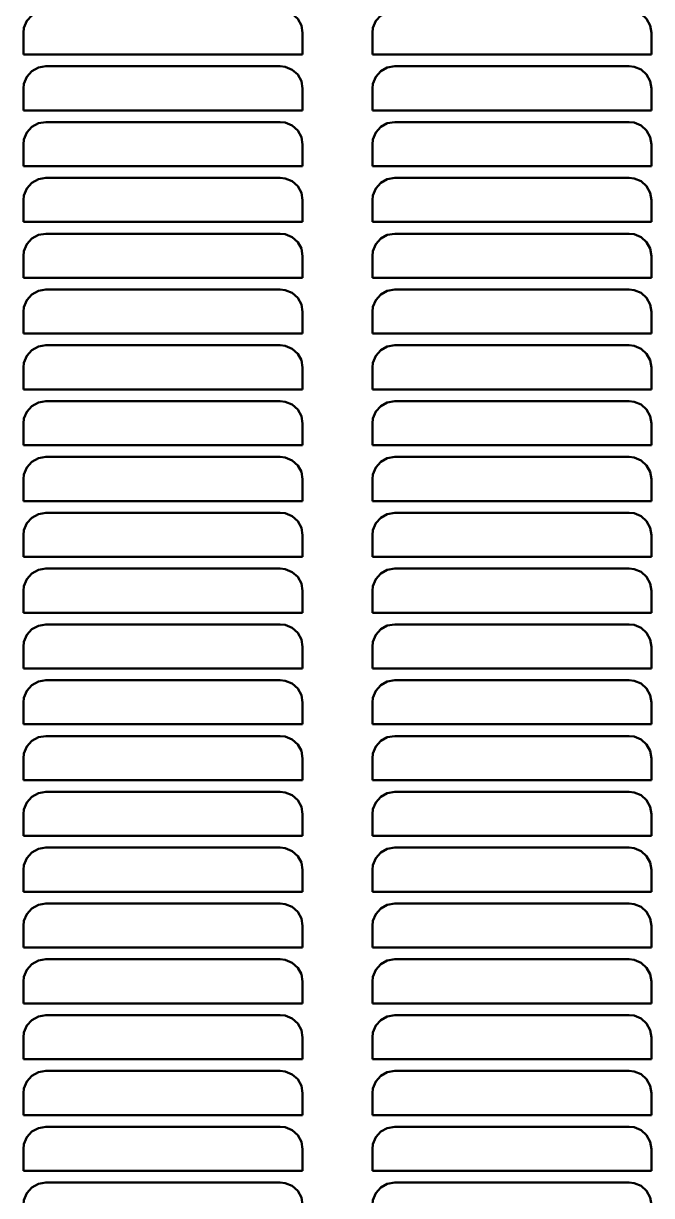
# Model space of a CAD drawing. Header units: inches. Extents: x 0 to 44.8, y 0 to 41.5.
# Drawn here: x 7.56 to 13.19, y 10.13 to 20.63 of the extents above; entities that cross this region are included whole.
import ezdxf

# ---------------------------------------------------------------- set-up
doc = ezdxf.new("R2010")
doc.units = ezdxf.units.IN
doc.header["$MEASUREMENT"] = 0
doc.layers.add('AM_0', color=7, linetype='Continuous', lineweight=50)

msp = doc.modelspace()

# ---------------------------------------------------------------- linework, layer by layer
at = {"layer": 'AM_0'}
for p, q in [((7.561, 20.55), (7.561, 20.355)), ((10.061, 20.355), (10.061, 20.55)), ((10.686, 20.55), (10.686, 20.355)), ((13.186, 20.355), (13.186, 20.55)), ((7.561, 20.355), (10.061, 20.355)), ((10.686, 20.355), (13.186, 20.355)), ((9.861, 20.25), (7.761, 20.25)), ((12.986, 20.25), (10.886, 20.25)), ((7.561, 20.05), (7.561, 19.855)), ((10.061, 19.855), (10.061, 20.05)), ((10.686, 20.05), (10.686, 19.855)), ((13.186, 19.855), (13.186, 20.05)), ((7.561, 19.855), (10.061, 19.855)), ((10.686, 19.855), (13.186, 19.855)), ((9.861, 19.75), (7.761, 19.75)), ((12.986, 19.75), (10.886, 19.75)), ((7.561, 19.55), (7.561, 19.355)), ((10.061, 19.355), (10.061, 19.55)), ((10.686, 19.55), (10.686, 19.355)), ((13.186, 19.355), (13.186, 19.55)), ((7.561, 19.355), (10.061, 19.355)), ((10.686, 19.355), (13.186, 19.355)), ((9.861, 19.25), (7.761, 19.25)), ((12.986, 19.25), (10.886, 19.25)), ((7.561, 19.05), (7.561, 18.855)), ((10.061, 18.855), (10.061, 19.05)), ((10.686, 19.05), (10.686, 18.855)), ((13.186, 18.855), (13.186, 19.05)), ((7.561, 18.855), (10.061, 18.855)), ((10.686, 18.855), (13.186, 18.855)), ((9.861, 18.75), (7.761, 18.75)), ((12.986, 18.75), (10.886, 18.75)), ((7.561, 18.55), (7.561, 18.355)), ((10.061, 18.355), (10.061, 18.55)), ((10.686, 18.55), (10.686, 18.355)), ((13.186, 18.355), (13.186, 18.55)), ((7.561, 18.355), (10.061, 18.355)), ((10.686, 18.355), (13.186, 18.355)), ((9.861, 18.25), (7.761, 18.25)), ((12.986, 18.25), (10.886, 18.25)), ((7.561, 18.05), (7.561, 17.855)), ((10.061, 17.855), (10.061, 18.05)), ((10.686, 18.05), (10.686, 17.855)), ((13.186, 17.855), (13.186, 18.05)), ((7.561, 17.855), (10.061, 17.855)), ((10.686, 17.855), (13.186, 17.855)), ((9.861, 17.75), (7.761, 17.75)), ((12.986, 17.75), (10.886, 17.75)), ((7.561, 17.55), (7.561, 17.355)), ((10.061, 17.355), (10.061, 17.55)), ((10.686, 17.55), (10.686, 17.355)), ((13.186, 17.355), (13.186, 17.55)), ((7.561, 17.355), (10.061, 17.355)), ((10.686, 17.355), (13.186, 17.355)), ((9.861, 17.25), (7.761, 17.25)), ((12.986, 17.25), (10.886, 17.25)), ((7.561, 17.05), (7.561, 16.855)), ((10.061, 16.855), (10.061, 17.05)), ((10.686, 17.05), (10.686, 16.855)), ((13.186, 16.855), (13.186, 17.05)), ((7.561, 16.855), (10.061, 16.855)), ((10.686, 16.855), (13.186, 16.855)), ((9.861, 16.75), (7.761, 16.75)), ((12.986, 16.75), (10.886, 16.75)), ((7.561, 16.55), (7.561, 16.355)), ((10.061, 16.355), (10.061, 16.55)), ((10.686, 16.55), (10.686, 16.355)), ((13.186, 16.355), (13.186, 16.55)), ((7.561, 16.355), (10.061, 16.355)), ((10.686, 16.355), (13.186, 16.355)), ((9.861, 16.25), (7.761, 16.25)), ((12.986, 16.25), (10.886, 16.25)), ((7.561, 16.05), (7.561, 15.855)), ((10.061, 15.855), (10.061, 16.05)), ((10.686, 16.05), (10.686, 15.855)), ((13.186, 15.855), (13.186, 16.05)), ((7.561, 15.855), (10.061, 15.855)), ((10.686, 15.855), (13.186, 15.855)), ((9.861, 15.75), (7.761, 15.75)), ((12.986, 15.75), (10.886, 15.75)), ((7.561, 15.55), (7.561, 15.355)), ((10.061, 15.355), (10.061, 15.55)), ((10.686, 15.55), (10.686, 15.355)), ((13.186, 15.355), (13.186, 15.55)), ((7.561, 15.355), (10.061, 15.355)), ((10.686, 15.355), (13.186, 15.355)), ((9.861, 15.25), (7.761, 15.25)), ((12.986, 15.25), (10.886, 15.25)), ((7.561, 15.05), (7.561, 14.855)), ((10.061, 14.855), (10.061, 15.05)), ((10.686, 15.05), (10.686, 14.855)), ((13.186, 14.855), (13.186, 15.05)), ((7.561, 14.855), (10.061, 14.855)), ((10.686, 14.855), (13.186, 14.855)), ((9.861, 14.75), (7.761, 14.75)), ((12.986, 14.75), (10.886, 14.75)), ((7.561, 14.55), (7.561, 14.355)), ((10.061, 14.355), (10.061, 14.55)), ((10.686, 14.55), (10.686, 14.355)), ((13.186, 14.355), (13.186, 14.55)), ((7.561, 14.355), (10.061, 14.355)), ((10.686, 14.355), (13.186, 14.355)), ((9.861, 14.25), (7.761, 14.25)), ((12.986, 14.25), (10.886, 14.25)), ((7.561, 14.05), (7.561, 13.855)), ((10.061, 13.855), (10.061, 14.05)), ((10.686, 14.05), (10.686, 13.855)), ((13.186, 13.855), (13.186, 14.05)), ((7.561, 13.855), (10.061, 13.855)), ((10.686, 13.855), (13.186, 13.855)), ((9.861, 13.75), (7.761, 13.75)), ((12.986, 13.75), (10.886, 13.75)), ((7.561, 13.55), (7.561, 13.355)), ((10.061, 13.355), (10.061, 13.55)), ((10.686, 13.55), (10.686, 13.355)), ((13.186, 13.355), (13.186, 13.55)), ((7.561, 13.355), (10.061, 13.355)), ((10.686, 13.355), (13.186, 13.355)), ((9.861, 13.25), (7.761, 13.25)), ((12.986, 13.25), (10.886, 13.25)), ((7.561, 13.05), (7.561, 12.855)), ((10.061, 12.855), (10.061, 13.05)), ((10.686, 13.05), (10.686, 12.855)), ((13.186, 12.855), (13.186, 13.05)), ((7.561, 12.855), (10.061, 12.855)), ((10.686, 12.855), (13.186, 12.855)), ((9.861, 12.75), (7.761, 12.75)), ((12.986, 12.75), (10.886, 12.75)), ((7.561, 12.55), (7.561, 12.355)), ((10.061, 12.355), (10.061, 12.55)), ((10.686, 12.55), (10.686, 12.355)), ((13.186, 12.355), (13.186, 12.55)), ((7.561, 12.355), (10.061, 12.355)), ((10.686, 12.355), (13.186, 12.355)), ((9.861, 12.25), (7.761, 12.25)), ((12.986, 12.25), (10.886, 12.25)), ((7.561, 12.05), (7.561, 11.855)), ((10.061, 11.855), (10.061, 12.05)), ((10.686, 12.05), (10.686, 11.855)), ((13.186, 11.855), (13.186, 12.05)), ((7.561, 11.855), (10.061, 11.855)), ((10.686, 11.855), (13.186, 11.855)), ((9.861, 11.75), (7.761, 11.75)), ((12.986, 11.75), (10.886, 11.75)), ((7.561, 11.55), (7.561, 11.355)), ((10.061, 11.355), (10.061, 11.55)), ((10.686, 11.55), (10.686, 11.355)), ((13.186, 11.355), (13.186, 11.55)), ((7.561, 11.355), (10.061, 11.355)), ((10.686, 11.355), (13.186, 11.355)), ((9.861, 11.25), (7.761, 11.25)), ((12.986, 11.25), (10.886, 11.25)), ((7.561, 11.05), (7.561, 10.855)), ((10.061, 10.855), (10.061, 11.05)), ((10.686, 11.05), (10.686, 10.855)), ((13.186, 10.855), (13.186, 11.05)), ((7.561, 10.855), (10.061, 10.855)), ((10.686, 10.855), (13.186, 10.855)), ((9.861, 10.75), (7.761, 10.75)), ((12.986, 10.75), (10.886, 10.75)), ((7.561, 10.55), (7.561, 10.355)), ((10.061, 10.355), (10.061, 10.55)), ((10.686, 10.55), (10.686, 10.355)), ((13.186, 10.355), (13.186, 10.55)), ((7.561, 10.355), (10.061, 10.355)), ((10.686, 10.355), (13.186, 10.355)), ((9.861, 10.25), (7.761, 10.25)), ((12.986, 10.25), (10.886, 10.25))]:
    msp.add_line(p, q, dxfattribs=at)
for points in [[(7.761, 20.75), (7.69461, 20.73866), (7.63571, 20.70589), (7.59105, 20.65544), (7.56572, 20.59318), (7.561, 20.55)], [(10.061, 20.55), (10.04976, 20.61609), (10.01734, 20.67473), (9.96736, 20.71938), (9.90533, 20.74502), (9.861, 20.75)], [(10.886, 20.75), (10.81971, 20.73869), (10.76089, 20.70604), (10.71623, 20.65573), (10.6908, 20.59355), (10.686, 20.55)], [(13.186, 20.55), (13.17474, 20.61616), (13.14224, 20.67486), (13.09214, 20.71951), (13.03006, 20.74509), (12.986, 20.75)], [(7.761, 20.25), (7.69461, 20.23866), (7.63571, 20.20589), (7.59105, 20.15544), (7.56572, 20.09318), (7.561, 20.05)], [(10.061, 20.05), (10.04976, 20.11609), (10.01734, 20.17473), (9.96736, 20.21938), (9.90533, 20.24502), (9.861, 20.25)], [(10.886, 20.25), (10.81971, 20.23869), (10.76089, 20.20604), (10.71623, 20.15573), (10.6908, 20.09355), (10.686, 20.05)], [(13.186, 20.05), (13.17474, 20.11616), (13.14224, 20.17486), (13.09214, 20.21951), (13.03006, 20.24509), (12.986, 20.25)], [(7.761, 19.75), (7.69461, 19.73866), (7.63571, 19.70589), (7.59105, 19.65544), (7.56572, 19.59318), (7.561, 19.55)], [(10.061, 19.55), (10.04976, 19.61609), (10.01734, 19.67473), (9.96736, 19.71938), (9.90533, 19.74502), (9.861, 19.75)], [(10.886, 19.75), (10.81971, 19.73869), (10.76089, 19.70604), (10.71623, 19.65573), (10.6908, 19.59355), (10.686, 19.55)], [(13.186, 19.55), (13.17474, 19.61616), (13.14224, 19.67486), (13.09214, 19.71951), (13.03006, 19.74509), (12.986, 19.75)], [(7.761, 19.25), (7.69461, 19.23866), (7.63571, 19.20589), (7.59105, 19.15544), (7.56572, 19.09318), (7.561, 19.05)], [(10.061, 19.05), (10.04976, 19.11609), (10.01734, 19.17473), (9.96736, 19.21938), (9.90533, 19.24502), (9.861, 19.25)], [(10.886, 19.25), (10.81971, 19.23869), (10.76089, 19.20604), (10.71623, 19.15573), (10.6908, 19.09355), (10.686, 19.05)], [(13.186, 19.05), (13.17474, 19.11616), (13.14224, 19.17486), (13.09214, 19.21951), (13.03006, 19.24509), (12.986, 19.25)], [(7.761, 18.75), (7.69461, 18.73866), (7.63571, 18.70589), (7.59105, 18.65544), (7.56572, 18.59318), (7.561, 18.55)], [(10.061, 18.55), (10.04976, 18.61609), (10.01734, 18.67473), (9.96736, 18.71938), (9.90533, 18.74502), (9.861, 18.75)], [(10.886, 18.75), (10.81971, 18.73869), (10.76089, 18.70604), (10.71623, 18.65573), (10.6908, 18.59355), (10.686, 18.55)], [(13.186, 18.55), (13.17474, 18.61616), (13.14224, 18.67486), (13.09214, 18.71951), (13.03006, 18.74509), (12.986, 18.75)], [(7.761, 18.25), (7.69461, 18.23866), (7.63571, 18.20589), (7.59105, 18.15544), (7.56572, 18.09318), (7.561, 18.05)], [(10.061, 18.05), (10.04976, 18.11609), (10.01734, 18.17473), (9.96736, 18.21938), (9.90533, 18.24502), (9.861, 18.25)], [(10.886, 18.25), (10.81971, 18.23869), (10.76089, 18.20604), (10.71623, 18.15573), (10.6908, 18.09355), (10.686, 18.05)], [(13.186, 18.05), (13.17474, 18.11616), (13.14224, 18.17486), (13.09214, 18.21951), (13.03006, 18.24509), (12.986, 18.25)], [(7.761, 17.75), (7.69461, 17.73866), (7.63571, 17.70589), (7.59105, 17.65544), (7.56572, 17.59318), (7.561, 17.55)], [(10.061, 17.55), (10.04976, 17.61609), (10.01734, 17.67473), (9.96736, 17.71938), (9.90533, 17.74502), (9.861, 17.75)], [(10.886, 17.75), (10.81971, 17.73869), (10.76089, 17.70604), (10.71623, 17.65573), (10.6908, 17.59355), (10.686, 17.55)], [(13.186, 17.55), (13.17474, 17.61616), (13.14224, 17.67486), (13.09214, 17.71951), (13.03006, 17.74509), (12.986, 17.75)], [(7.761, 17.25), (7.69461, 17.23866), (7.63571, 17.20589), (7.59105, 17.15544), (7.56572, 17.09318), (7.561, 17.05)], [(10.061, 17.05), (10.04976, 17.11609), (10.01734, 17.17473), (9.96736, 17.21938), (9.90533, 17.24502), (9.861, 17.25)], [(10.886, 17.25), (10.81971, 17.23869), (10.76089, 17.20604), (10.71623, 17.15573), (10.6908, 17.09355), (10.686, 17.05)], [(13.186, 17.05), (13.17474, 17.11616), (13.14224, 17.17486), (13.09214, 17.21951), (13.03006, 17.24509), (12.986, 17.25)], [(7.761, 16.75), (7.69461, 16.73866), (7.63571, 16.70589), (7.59105, 16.65544), (7.56572, 16.59318), (7.561, 16.55)], [(10.061, 16.55), (10.04976, 16.61609), (10.01734, 16.67473), (9.96736, 16.71938), (9.90533, 16.74502), (9.861, 16.75)], [(10.886, 16.75), (10.81971, 16.73869), (10.76089, 16.70604), (10.71623, 16.65573), (10.6908, 16.59355), (10.686, 16.55)], [(13.186, 16.55), (13.17474, 16.61616), (13.14224, 16.67486), (13.09214, 16.71951), (13.03006, 16.74509), (12.986, 16.75)], [(7.761, 16.25), (7.69461, 16.23866), (7.63571, 16.20589), (7.59105, 16.15544), (7.56572, 16.09318), (7.561, 16.05)], [(10.061, 16.05), (10.04976, 16.11609), (10.01734, 16.17473), (9.96736, 16.21938), (9.90533, 16.24502), (9.861, 16.25)], [(10.886, 16.25), (10.81971, 16.23869), (10.76089, 16.20604), (10.71623, 16.15573), (10.6908, 16.09355), (10.686, 16.05)], [(13.186, 16.05), (13.17474, 16.11616), (13.14224, 16.17486), (13.09214, 16.21951), (13.03006, 16.24509), (12.986, 16.25)], [(7.761, 15.75), (7.69461, 15.73866), (7.63571, 15.70589), (7.59105, 15.65544), (7.56572, 15.59318), (7.561, 15.55)], [(10.061, 15.55), (10.04976, 15.61609), (10.01734, 15.67473), (9.96736, 15.71938), (9.90533, 15.74502), (9.861, 15.75)], [(10.886, 15.75), (10.81971, 15.73869), (10.76089, 15.70604), (10.71623, 15.65573), (10.6908, 15.59355), (10.686, 15.55)], [(13.186, 15.55), (13.17474, 15.61616), (13.14224, 15.67486), (13.09214, 15.71951), (13.03006, 15.74509), (12.986, 15.75)], [(7.761, 15.25), (7.69461, 15.23866), (7.63571, 15.20589), (7.59105, 15.15544), (7.56572, 15.09318), (7.561, 15.05)], [(10.061, 15.05), (10.04976, 15.11609), (10.01734, 15.17473), (9.96736, 15.21938), (9.90533, 15.24502), (9.861, 15.25)], [(10.886, 15.25), (10.81971, 15.23869), (10.76089, 15.20604), (10.71623, 15.15573), (10.6908, 15.09355), (10.686, 15.05)], [(13.186, 15.05), (13.17474, 15.11616), (13.14224, 15.17486), (13.09214, 15.21951), (13.03006, 15.24509), (12.986, 15.25)], [(7.761, 14.75), (7.69461, 14.73866), (7.63571, 14.70589), (7.59105, 14.65544), (7.56572, 14.59318), (7.561, 14.55)], [(10.061, 14.55), (10.04976, 14.61609), (10.01734, 14.67473), (9.96736, 14.71938), (9.90533, 14.74502), (9.861, 14.75)], [(10.886, 14.75), (10.81971, 14.73869), (10.76089, 14.70604), (10.71623, 14.65573), (10.6908, 14.59355), (10.686, 14.55)], [(13.186, 14.55), (13.17474, 14.61616), (13.14224, 14.67486), (13.09214, 14.71951), (13.03006, 14.74509), (12.986, 14.75)], [(7.761, 14.25), (7.69461, 14.23866), (7.63571, 14.20589), (7.59105, 14.15544), (7.56572, 14.09318), (7.561, 14.05)], [(10.061, 14.05), (10.04976, 14.11609), (10.01734, 14.17473), (9.96736, 14.21938), (9.90533, 14.24502), (9.861, 14.25)], [(10.886, 14.25), (10.81971, 14.23869), (10.76089, 14.20604), (10.71623, 14.15573), (10.6908, 14.09355), (10.686, 14.05)], [(13.186, 14.05), (13.17474, 14.11616), (13.14224, 14.17486), (13.09214, 14.21951), (13.03006, 14.24509), (12.986, 14.25)], [(7.761, 13.75), (7.69461, 13.73866), (7.63571, 13.70589), (7.59105, 13.65544), (7.56572, 13.59318), (7.561, 13.55)], [(10.061, 13.55), (10.04976, 13.61609), (10.01734, 13.67473), (9.96736, 13.71938), (9.90533, 13.74502), (9.861, 13.75)], [(10.886, 13.75), (10.81971, 13.73869), (10.76089, 13.70604), (10.71623, 13.65573), (10.6908, 13.59355), (10.686, 13.55)], [(13.186, 13.55), (13.17474, 13.61616), (13.14224, 13.67486), (13.09214, 13.71951), (13.03006, 13.74509), (12.986, 13.75)], [(7.761, 13.25), (7.69461, 13.23866), (7.63571, 13.20589), (7.59105, 13.15544), (7.56572, 13.09318), (7.561, 13.05)], [(10.061, 13.05), (10.04976, 13.11609), (10.01734, 13.17473), (9.96736, 13.21938), (9.90533, 13.24502), (9.861, 13.25)], [(10.886, 13.25), (10.81971, 13.23869), (10.76089, 13.20604), (10.71623, 13.15573), (10.6908, 13.09355), (10.686, 13.05)], [(13.186, 13.05), (13.17474, 13.11616), (13.14224, 13.17486), (13.09214, 13.21951), (13.03006, 13.24509), (12.986, 13.25)], [(7.761, 12.75), (7.69461, 12.73866), (7.63571, 12.70589), (7.59105, 12.65544), (7.56572, 12.59318), (7.561, 12.55)], [(10.061, 12.55), (10.04976, 12.61609), (10.01734, 12.67473), (9.96736, 12.71938), (9.90533, 12.74502), (9.861, 12.75)], [(10.886, 12.75), (10.81971, 12.73869), (10.76089, 12.70604), (10.71623, 12.65573), (10.6908, 12.59355), (10.686, 12.55)], [(13.186, 12.55), (13.17474, 12.61616), (13.14224, 12.67486), (13.09214, 12.71951), (13.03006, 12.74509), (12.986, 12.75)], [(7.761, 12.25), (7.69461, 12.23866), (7.63571, 12.20589), (7.59105, 12.15544), (7.56572, 12.09318), (7.561, 12.05)], [(10.061, 12.05), (10.04976, 12.11609), (10.01734, 12.17473), (9.96736, 12.21938), (9.90533, 12.24502), (9.861, 12.25)], [(10.886, 12.25), (10.81971, 12.23869), (10.76089, 12.20604), (10.71623, 12.15573), (10.6908, 12.09355), (10.686, 12.05)], [(13.186, 12.05), (13.17474, 12.11616), (13.14224, 12.17486), (13.09214, 12.21951), (13.03006, 12.24509), (12.986, 12.25)], [(7.761, 11.75), (7.69461, 11.73866), (7.63571, 11.70589), (7.59105, 11.65544), (7.56572, 11.59318), (7.561, 11.55)], [(10.061, 11.55), (10.04976, 11.61609), (10.01734, 11.67473), (9.96736, 11.71938), (9.90533, 11.74502), (9.861, 11.75)], [(10.886, 11.75), (10.81971, 11.73869), (10.76089, 11.70604), (10.71623, 11.65573), (10.6908, 11.59355), (10.686, 11.55)], [(13.186, 11.55), (13.17474, 11.61616), (13.14224, 11.67486), (13.09214, 11.71951), (13.03006, 11.74509), (12.986, 11.75)], [(7.761, 11.25), (7.69461, 11.23866), (7.63571, 11.20589), (7.59105, 11.15544), (7.56572, 11.09318), (7.561, 11.05)], [(10.061, 11.05), (10.04976, 11.11609), (10.01734, 11.17473), (9.96736, 11.21938), (9.90533, 11.24502), (9.861, 11.25)], [(10.886, 11.25), (10.81971, 11.23869), (10.76089, 11.20604), (10.71623, 11.15573), (10.6908, 11.09355), (10.686, 11.05)], [(13.186, 11.05), (13.17474, 11.11616), (13.14224, 11.17486), (13.09214, 11.21951), (13.03006, 11.24509), (12.986, 11.25)], [(7.761, 10.75), (7.69461, 10.73866), (7.63571, 10.70589), (7.59105, 10.65544), (7.56572, 10.59318), (7.561, 10.55)], [(10.061, 10.55), (10.04976, 10.61609), (10.01734, 10.67473), (9.96736, 10.71938), (9.90533, 10.74502), (9.861, 10.75)], [(10.886, 10.75), (10.81971, 10.73869), (10.76089, 10.70604), (10.71623, 10.65573), (10.6908, 10.59355), (10.686, 10.55)], [(13.186, 10.55), (13.17474, 10.61616), (13.14224, 10.67486), (13.09214, 10.71951), (13.03006, 10.74509), (12.986, 10.75)], [(7.761, 10.25), (7.69461, 10.23866), (7.63571, 10.20589), (7.59105, 10.15544), (7.56572, 10.09318), (7.561, 10.05)], [(10.061, 10.05), (10.04976, 10.11609), (10.01734, 10.17473), (9.96736, 10.21938), (9.90533, 10.24502), (9.861, 10.25)], [(10.886, 10.25), (10.81971, 10.23869), (10.76089, 10.20604), (10.71623, 10.15573), (10.6908, 10.09355), (10.686, 10.05)], [(13.186, 10.05), (13.17474, 10.11616), (13.14224, 10.17486), (13.09214, 10.21951), (13.03006, 10.24509), (12.986, 10.25)]]:
    msp.add_lwpolyline(points, dxfattribs=at)

doc.saveas('drawing.dxf')
